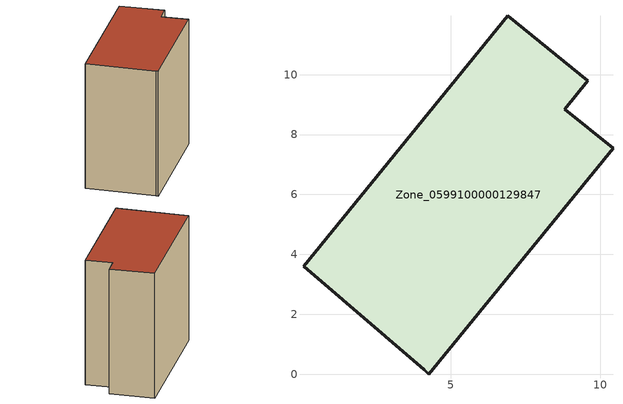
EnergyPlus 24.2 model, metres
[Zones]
Zone_0599100000129847
 floor ground (C_G): 0.09,3.6 6.9,11.96 9.57,9.79 8.8,8.85 10.42,7.54 4.27,0 4.12,0.15 z0
 wall outside (C_F): 4.12,0.15 4.27,0 10.42,7.54 8.8,8.85 9.57,9.79 6.9,11.96 0.09,3.6 4.12,0.15 z0:9.92
 roof outside (C_R): 0.09,3.6 4.12,0.15 4.27,0 10.42,7.54 8.8,8.85 9.57,9.79 6.9,11.96 z9.92
[BUILDING]
Pand.0599100000129847: North Axis=0; Terrain=City; Loads Convergence Tolerance Value=0.04; Temperature Convergence Tolerance Value=0.4; Solar Distribution=FullExterior; Maximum Number of Warmup Days=25; Minimum Number of Warmup Days=1
[Site:Location]
Rotterdam.The.Hague.AP_ZH_NLD Design_Conditions: Latitude=51.96; Longitude=4.45; Time Zone=1; Elevation=-4.5
[SITE:GROUNDTEMPERATURE:BUILDINGSURFACE]
18, 18, 18, 18, 18, 18, 18, 18, 18, 18, 18, 18
[MATERIAL] Thermal Absorptance=0.9; Solar Absorptance=0.7; Visible Absorptance=0.7
Name | Roughness | Thickness | Conductivity | Density | Specific Heat
G.TI.1946 | MediumSmooth | 0.15 | 1 | 540 | 1210
F.TI.1946 | Rough | 0.3 | 0.857143 | 1920 | 840
R.TI.1946 | MediumRough | 0.2 | 0.1 | 1500 | 1000
[CONSTRUCTION]
C_G: G.TI.1946
C_F: F.TI.1946
C_R: R.TI.1946
[ZONE]
Zone_0599100000129847: Type=1; Multiplier=1; Ceiling Height=Autocalculate; Volume=Autocalculate; Floor Area=autocalculate; Part of Total Floor Area=Yes
[ZONEINFILTRATION:DESIGNFLOWRATE]
Infil_Zone_0599100000129847: Zone or ZoneList or Space or SpaceList=Zone_0599100000129847; Schedule=AlwaysOn; Design Flow Rate Calculation Method=Flow/Area; Flow Rate per Floor Area=0.003; Constant Term Coefficient=1; Temperature Term Coefficient=0; Velocity Term Coefficient=0; Velocity Squared Term Coefficient=0
[HVACTEMPLATE:ZONE:IDEALLOADSAIRSYSTEM]
Zone_0599100000129847: Maximum Heating Supply Air Temperature=50; Minimum Cooling Supply Air Temperature=13; Maximum Heating Supply Air Humidity Ratio=0.0156; Minimum Cooling Supply Air Humidity Ratio=0.0077; Heating Limit=NoLimit; Cooling Limit=NoLimit; Dehumidification Control Type=ConstantSensibleHeatRatio; Cooling Sensible Heat Ratio=0.7; Dehumidification Setpoint=60; Humidification Control Type=None; Humidification Setpoint=30; Outdoor Air Method=None; Outdoor Air Flow Rate per Person=0.00944; Outdoor Air Flow Rate per Zone Floor Area=0; Outdoor Air Flow Rate per Zone=0; Demand Controlled Ventilation Type=None; Outdoor Air Economizer Type=NoEconomizer; Heat Recovery Type=None; Sensible Heat Recovery Effectiveness=0.7; Latent Heat Recovery Effectiveness=0.65
[ZONECONTROL:THERMOSTAT]
ThermostatControl_Zone_0599100000129847: Zone or ZoneList=Zone_0599100000129847; Control Type Schedule=DualSetpointControlType; Control 1=Thermostat_Zone_0599100000129847; Temperature Difference Between Cutout And Setpoint=0
[THERMOSTATSETPOINT:DUALSETPOINT]
Thermostat_Zone_0599100000129847: Heating Setpoint Temperature Schedule=HeatingSetpoint_Zone_0599100000129847; Cooling Setpoint Temperature Schedule=CoolingSetpoint_Zone_0599100000129847
[SCHEDULE:COMPACT]
HeatingSetpoint_Zone_0599100000129847: Through: 12/31, For: AllDays, Until: 24:00, 21
CoolingSetpoint_Zone_0599100000129847: Through: 12/31, For: AllDays, Until: 24:00, 24
DualSetpointControlType: Through: 12/31, For: AllDays, Until: 24:00, 4
AlwaysOn: Through: 12/31, For: AllDays, Until: 24:00, 1
